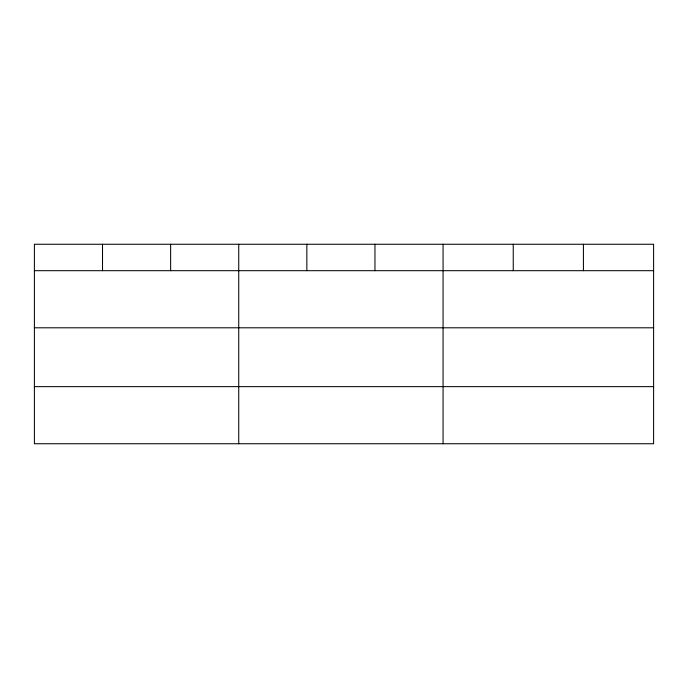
<?xml version="1.0" encoding="UTF-8"?>
<svg xmlns="http://www.w3.org/2000/svg" width="688" height="688" viewBox="0 0 688 688"><rect width="100%" height="100%" fill="white"/><g stroke="black" fill="none" stroke-linecap="round" stroke-linejoin="round"><path stroke-width="1.03" d="M653.6 327.798L653.6 244.257L34.4 244.257L34.4 443.743L653.6 443.743L653.6 327.798L34.4 327.798M34.4 270.685L653.6 270.685M34.4 386.639L653.6 386.639M583.424 244.257L583.424 270.685M513.248 244.257L513.248 270.685M443.072 244.257L443.072 443.743M374.96 244.257L374.96 270.685M306.848 244.257L306.848 270.685M238.736 244.257L238.736 443.743M170.624 244.257L170.624 270.685M102.512 244.257L102.512 270.685"/></g></svg>
